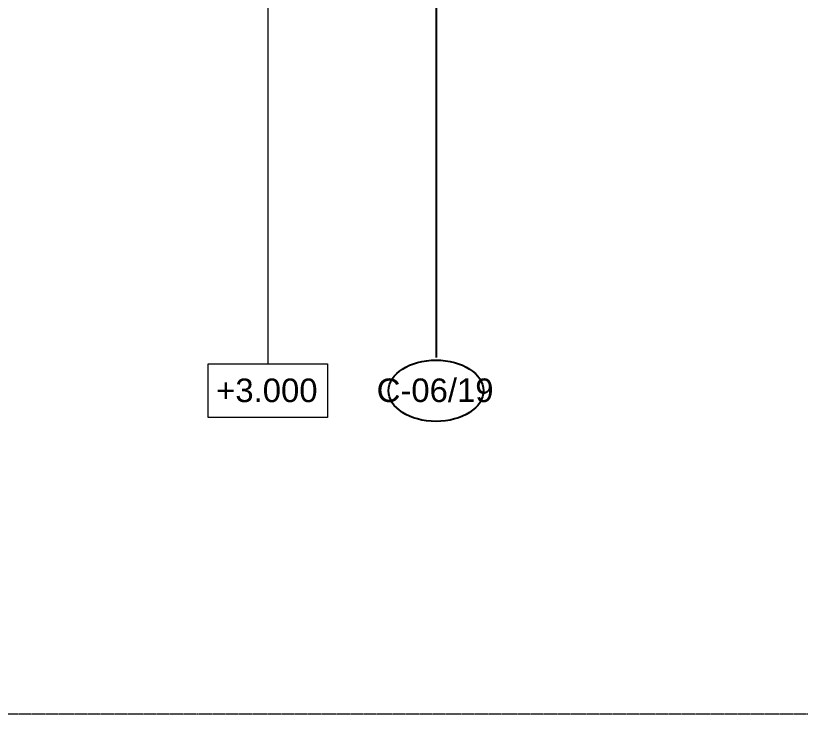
# Model space of a CAD drawing. Header units: millimetres. Extents: x -794334 to -714814, y -17806 to 22403.
# Drawn here: x -777933 to -767926, y -15796 to -6890 of the extents above; entities that cross this region are included whole.
import ezdxf

# ---------------------------------------------------------------- set-up
doc = ezdxf.new("R2010")
doc.units = ezdxf.units.MM
doc.linetypes.add('DPA_Grid _ Level 100', pattern=[10, 5.5, -1.6, 1.3, -1.6])
for name, color, linetype, lineweight in [('A-ANNO-NOTE', 3, 'Continuous', 25), ('G-ANNO-TEXT', 3, 'Continuous', 9), ('S-GRID', 251, 'Continuous', 9)]:
    doc.layers.add(name, color=color, linetype=linetype, lineweight=lineweight)
doc.styles.add('Arial_2', font='arial.ttf', dxfattribs={"height": 300})

# ---------------------------------------------------------------- blocks, each defined once
blk = doc.blocks.new('Ceiling Tags - Ceiling Tags-9510765-4252-01 ENLARGED CONCOURSE LEVEL - REFLECTED CEILING PLAN - SHEET 3')
at = {"layer": 'A-ANNO-NOTE'}
blk.add_ellipse((0, 0), major_axis=(6.05, 0), ratio=0.646436, dxfattribs=at)
blk = doc.blocks.new('*U804')
at = {"layer": 'S-GRID', "linetype": 'DPA_Grid _ Level 100'}
blk.add_line((57942.9, -19375), (-14128.9, -19375), dxfattribs=at)

msp = doc.modelspace()

# ---------------------------------------------------------------- linework, layer by layer
at = {"layer": 'A-ANNO-NOTE'}
msp.add_line((-772568, 3442), (-772568, -11249), dxfattribs=at)
at = {"layer": 'G-ANNO-TEXT', "color": 10}
msp.add_line((-774718, 3496), (-774718, -11329), dxfattribs=at)
at = {"layer": 'G-ANNO-TEXT', "color": 10, "flags": 128}
msp.add_lwpolyline([(-773957, -12012), (-775479, -12012), (-775479, -11329), (-773957, -11329)], close=True, dxfattribs=at)

# ---------------------------------------------------------------- block references
msp.add_blockref('*U804', (-778882, 3579))
at = {"layer": 'A-ANNO-NOTE', "xscale": 100, "yscale": 100, "zscale": 100}
msp.add_blockref('Ceiling Tags - Ceiling Tags-9510765-4252-01 ENLARGED CONCOURSE LEVEL - REFLECTED CEILING PLAN - SHEET 3', (-772572, -11671), dxfattribs=at)

# ---------------------------------------------------------------- texts
at = {"layer": 'A-ANNO-NOTE', "lineweight": 9, "insert": (-773329, -11515), "char_height": 300, "width": 1835.86, "attachment_point": 1, "style": 'Arial_2'}
msp.add_mtext('C-06/19', dxfattribs=at)
at = {"layer": 'G-ANNO-TEXT', "color": 7, "insert": (-775376, -11516), "char_height": 300, "width": 1595.36, "attachment_point": 1, "style": 'Arial_2'}
msp.add_mtext('+3.000', dxfattribs=at)

doc.saveas('drawing.dxf')
